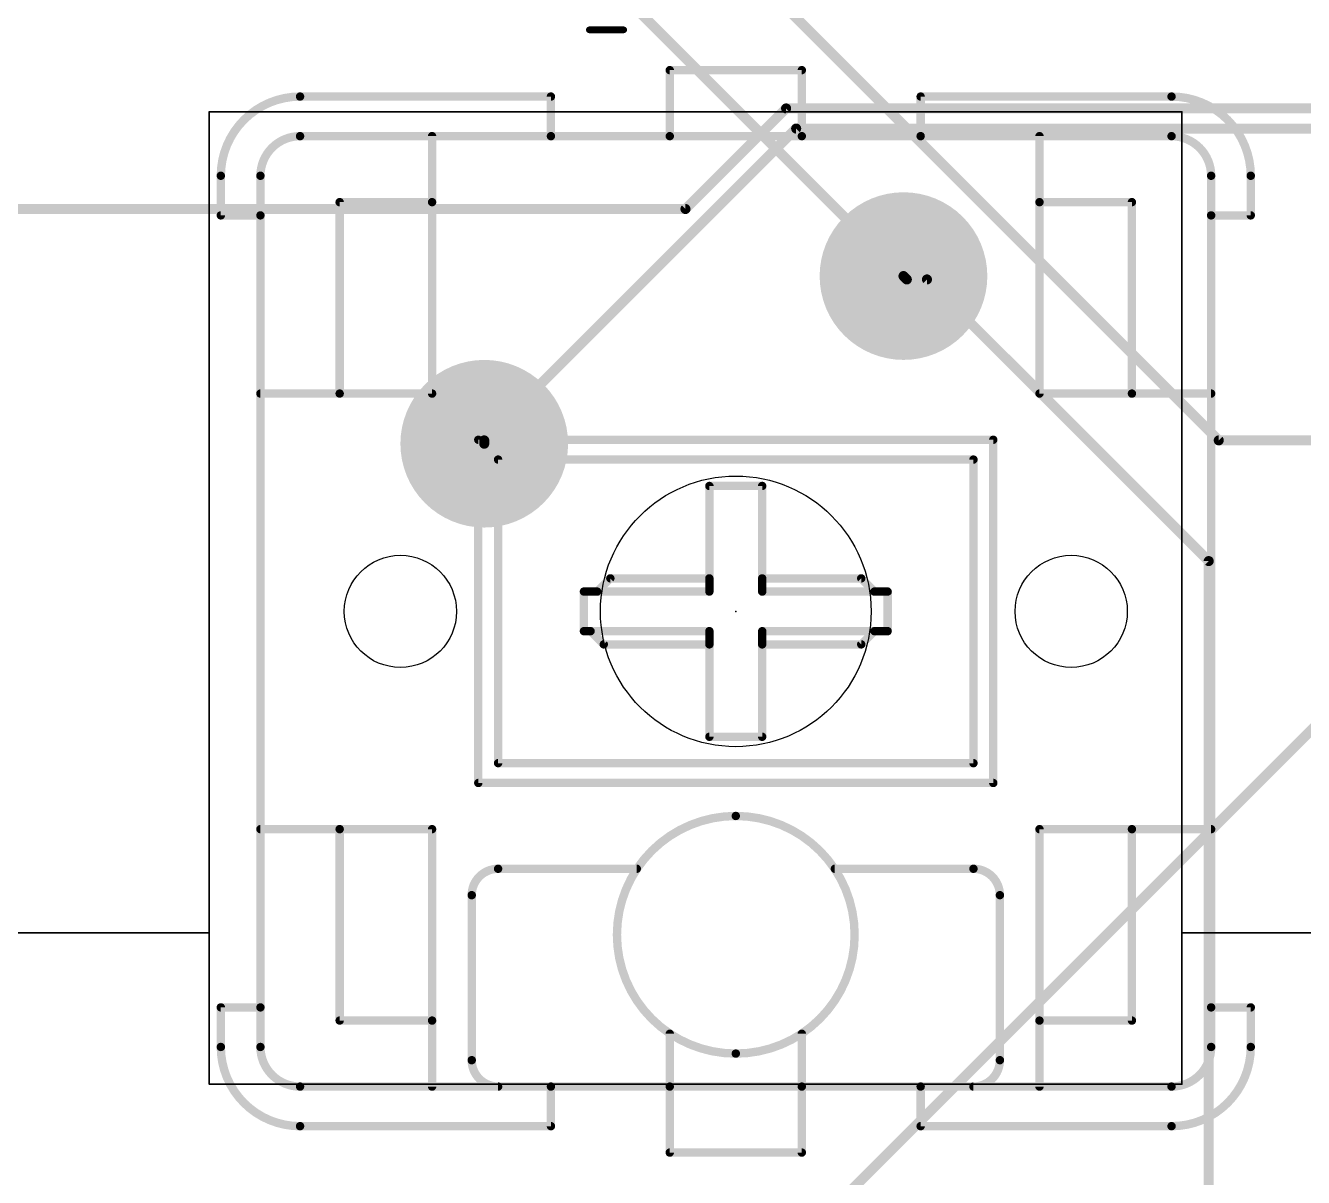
# Model space of a CAD drawing. Extents: x 8 to 150, y -13 to 106.
# Drawn here: x 31.15 to 50.51, y 40.95 to 58.41 of the extents above; entities that cross this region are included whole.
import ezdxf

# ---------------------------------------------------------------- set-up
doc = ezdxf.new("R2010")
doc.units = 0
for name, color, linetype in [('1', 22, 'CONTINUOUS'), ('16', 175, 'CONTINUOUS'), ('17', 82, 'CONTINUOUS'), ('20', 30, 'CONTINUOUS'), ('21', 253, 'CONTINUOUS'), ('23', 7, 'CONTINUOUS'), ('25', 253, 'CONTINUOUS'), ('49', 253, 'CONTINUOUS'), ('51', 253, 'CONTINUOUS')]:
    doc.layers.add(name, color=color, linetype=linetype)

# ---------------------------------------------------------------- blocks, each defined once
blk = doc.blocks.new('ROUNDP')
at = {"const_width": 0.5}
blk.add_lwpolyline([(0, -0.25, 1), (0, 0.25, 1), (0, -0.25)], format="xyb", dxfattribs=at)

msp = doc.modelspace()

# ---------------------------------------------------------------- linework, layer by layer
at = {"layer": '1', "const_width": 0.1524}
for points in [[(44.45, 54.61), (25.4508, 73.6092)], [(49.2252, 52.1208), (33.528, 67.818)], [(44.5008, 54.5592), (44.45, 54.61)], [(44.8056, 54.5592), (44.5008, 54.5592)], [(49.0728, 50.292), (44.8056, 54.5592)], [(57.15, 52.1208), (49.2252, 52.1208)], [(49.0728, 34.29), (49.0728, 50.292)]]:
    msp.add_lwpolyline(points, dxfattribs=at)
at = {"layer": '1', "const_width": 0.0762}
for points in [[(44.4769, 54.6369, 1), (44.4231, 54.5831)], [(44.4231, 54.5831, 1), (44.4769, 54.6369)], [(44.5008, 54.5973, 1), (44.5008, 54.5211)], [(44.4739, 54.5323, 1), (44.5277, 54.5861)], [(44.8325, 54.5861, 1), (44.7787, 54.5323)], [(44.8056, 54.5211, 1), (44.8056, 54.5973)], [(49.2252, 52.1589, 1), (49.2252, 52.0827)], [(49.1983, 52.0939, 1), (49.2521, 52.1477)], [(49.1109, 50.292, 1), (49.0347, 50.292)], [(49.0459, 50.2651, 1), (49.0997, 50.3189)]]:
    msp.add_lwpolyline(points, format="xyb", dxfattribs=at)
at = {"layer": '16', "const_width": 0.1524}
for points in [[(42.672, 57.15), (41.148, 55.626)], [(80.01, 57.15), (42.672, 57.15)], [(38.1, 52.1208), (42.8244, 56.8452)], [(42.8244, 56.8452), (79.4004, 56.8452)], [(35.6616, 32.766), (59.1312, 56.2356)], [(41.148, 55.626), (24.6888, 55.626)], [(38.1, 52.1208), (38.1, 52.07)]]:
    msp.add_lwpolyline(points, dxfattribs=at)
at = {"layer": '16', "const_width": 0.0762}
for points in [[(42.672, 57.1881, 1), (42.672, 57.1119)], [(42.6989, 57.1231, 1), (42.6451, 57.1769)], [(42.8244, 56.8833, 1), (42.8244, 56.8071)], [(42.8513, 56.8183, 1), (42.7975, 56.8721)], [(41.1211, 55.6529, 1), (41.1749, 55.5991)], [(41.148, 55.5879, 1), (41.148, 55.6641)], [(38.1381, 52.1208, 1), (38.0619, 52.1208)], [(38.0619, 52.07, 1), (38.1381, 52.07)], [(38.0731, 52.1477, 1), (38.1269, 52.0939)]]:
    msp.add_lwpolyline(points, format="xyb", dxfattribs=at)
at = {"layer": '20'}
for centre, radius in [((41.91, 49.53), 2.05), ((36.83, 49.53), 0.85), ((46.99, 49.53), 0.85)]:
    msp.add_circle(centre, radius, dxfattribs=at)
at = {"layer": '21'}
for points, const_width in [([(40.91, 57.7618, 1), (40.91, 57.6983)], 0.0635), ([(40.9418, 57.73, 1), (40.8783, 57.73)], 0.0635), ([(42.9418, 57.73, 1), (42.8783, 57.73)], 0.0635), ([(42.91, 57.6983, 1), (42.91, 57.7618)], 0.0635), ([(35.31, 57.33, 0.4142), (34.11, 56.13)], 0.127), ([(35.31, 57.3618, 1), (35.31, 57.2983)], 0.0635), ([(35.31, 57.2983, 1), (35.31, 57.3618)], 0.0635), ([(39.1418, 57.33, 1), (39.0782, 57.33)], 0.0635), ([(39.11, 57.2983, 1), (39.11, 57.3618)], 0.0635), ([(44.7418, 57.33, 1), (44.6782, 57.33)], 0.0635), ([(44.71, 57.3618, 1), (44.71, 57.2983)], 0.0635), ([(48.51, 57.3618, 1), (48.51, 57.2983)], 0.0635), ([(49.71, 56.13, 0.4142), (48.51, 57.33)], 0.127), ([(48.51, 57.2983, 1), (48.51, 57.3618)], 0.0635), ([(35.31, 56.73, 0.4142), (34.71, 56.13)], 0.127), ([(35.31, 56.7618, 1), (35.31, 56.6983)], 0.0635), ([(35.31, 56.6983, 1), (35.31, 56.7618)], 0.0635), ([(39.0782, 56.73, 1), (39.1418, 56.73)], 0.0635), ([(39.11, 56.7618, 1), (39.11, 56.6983)], 0.0635), ([(39.11, 56.6983, 1), (39.11, 56.7618)], 0.0635), ([(40.91, 56.7618, 1), (40.91, 56.6983)], 0.0635), ([(40.8783, 56.73, 1), (40.9418, 56.73)], 0.0635), ([(40.91, 56.6983, 1), (40.91, 56.7618)], 0.0635), ([(42.91, 56.7618, 1), (42.91, 56.6983)], 0.0635), ([(42.8783, 56.73, 1), (42.9418, 56.73)], 0.0635), ([(42.91, 56.6983, 1), (42.91, 56.7618)], 0.0635), ([(44.6782, 56.73, 1), (44.7418, 56.73)], 0.0635), ([(44.71, 56.7618, 1), (44.71, 56.6983)], 0.0635), ([(44.71, 56.6983, 1), (44.71, 56.7618)], 0.0635), ([(48.51, 56.7618, 1), (48.51, 56.6983)], 0.0635), ([(49.11, 56.13, 0.4142), (48.51, 56.73)], 0.127), ([(48.51, 56.6983, 1), (48.51, 56.7618)], 0.0635), ([(34.1418, 56.13, 1), (34.0782, 56.13)], 0.0635), ([(34.0782, 56.13, 1), (34.1418, 56.13)], 0.0635), ([(34.7418, 56.13, 1), (34.6782, 56.13)], 0.0635), ([(34.6782, 56.13, 1), (34.7418, 56.13)], 0.0635), ([(49.1418, 56.13, 1), (49.0782, 56.13)], 0.0635), ([(49.0782, 56.13, 1), (49.1418, 56.13)], 0.0635), ([(49.7418, 56.13, 1), (49.6782, 56.13)], 0.0635), ([(49.6782, 56.13, 1), (49.7418, 56.13)], 0.0635), ([(34.11, 55.5618, 1), (34.11, 55.4982)], 0.0635), ([(34.0782, 55.53, 1), (34.1418, 55.53)], 0.0635), ([(34.7418, 55.53, 1), (34.6782, 55.53)], 0.0635), ([(34.6782, 55.53, 1), (34.7418, 55.53)], 0.0635), ([(34.71, 55.4982, 1), (34.71, 55.5618)], 0.0635), ([(49.1418, 55.53, 1), (49.0782, 55.53)], 0.0635), ([(49.11, 55.5618, 1), (49.11, 55.4982)], 0.0635), ([(49.0782, 55.53, 1), (49.1418, 55.53)], 0.0635), ([(49.6782, 55.53, 1), (49.7418, 55.53)], 0.0635), ([(49.71, 55.4982, 1), (49.71, 55.5618)], 0.0635), ([(34.1418, 43.53, 1), (34.0782, 43.53)], 0.0635), ([(34.11, 43.5618, 1), (34.11, 43.4982)], 0.0635), ([(34.7418, 43.53, 1), (34.6782, 43.53)], 0.0635), ([(34.6782, 43.53, 1), (34.7418, 43.53)], 0.0635), ([(34.71, 43.4982, 1), (34.71, 43.5618)], 0.0635), ([(49.1418, 43.53, 1), (49.0782, 43.53)], 0.0635), ([(49.11, 43.5618, 1), (49.11, 43.4982)], 0.0635), ([(49.0782, 43.53, 1), (49.1418, 43.53)], 0.0635), ([(49.7418, 43.53, 1), (49.6782, 43.53)], 0.0635), ([(49.71, 43.4982, 1), (49.71, 43.5618)], 0.0635), ([(34.1418, 42.93, 1), (34.0782, 42.93)], 0.0635), ([(34.11, 42.93, 0.4142), (35.31, 41.73)], 0.127), ([(34.7418, 42.93, 1), (34.6782, 42.93)], 0.0635), ([(34.71, 42.93, 0.4142), (35.31, 42.33)], 0.127), ([(48.51, 41.73, 0.4142), (49.71, 42.93)], 0.127), ([(48.51, 42.33, 0.4142), (49.11, 42.93)], 0.127), ([(49.1418, 42.93, 1), (49.0782, 42.93)], 0.0635), ([(49.7418, 42.93, 1), (49.6782, 42.93)], 0.0635), ([(34.0782, 42.93, 1), (34.1418, 42.93)], 0.0635), ([(34.6782, 42.93, 1), (34.7418, 42.93)], 0.0635), ([(49.0782, 42.93, 1), (49.1418, 42.93)], 0.0635), ([(49.6782, 42.93, 1), (49.7418, 42.93)], 0.0635), ([(35.31, 42.3618, 1), (35.31, 42.2983)], 0.0635), ([(35.31, 42.2983, 1), (35.31, 42.3618)], 0.0635), ([(39.1418, 42.33, 1), (39.0782, 42.33)], 0.0635), ([(39.11, 42.3618, 1), (39.11, 42.2983)], 0.0635), ([(39.11, 42.2983, 1), (39.11, 42.3618)], 0.0635), ([(40.91, 42.3618, 1), (40.91, 42.2983)], 0.0635), ([(40.9418, 42.33, 1), (40.8783, 42.33)], 0.0635), ([(40.91, 42.2983, 1), (40.91, 42.3618)], 0.0635), ([(42.91, 42.3618, 1), (42.91, 42.2983)], 0.0635), ([(42.9418, 42.33, 1), (42.8783, 42.33)], 0.0635), ([(42.91, 42.2983, 1), (42.91, 42.3618)], 0.0635), ([(44.7418, 42.33, 1), (44.6782, 42.33)], 0.0635), ([(44.71, 42.3618, 1), (44.71, 42.2983)], 0.0635), ([(44.71, 42.2983, 1), (44.71, 42.3618)], 0.0635), ([(48.51, 42.3618, 1), (48.51, 42.2983)], 0.0635), ([(48.51, 42.2983, 1), (48.51, 42.3618)], 0.0635), ([(35.31, 41.7618, 1), (35.31, 41.6983)], 0.0635), ([(35.31, 41.6983, 1), (35.31, 41.7618)], 0.0635), ([(39.0782, 41.73, 1), (39.1418, 41.73)], 0.0635), ([(39.11, 41.6983, 1), (39.11, 41.7618)], 0.0635), ([(44.6782, 41.73, 1), (44.7418, 41.73)], 0.0635), ([(44.71, 41.7618, 1), (44.71, 41.6983)], 0.0635), ([(48.51, 41.7618, 1), (48.51, 41.6983)], 0.0635), ([(48.51, 41.6983, 1), (48.51, 41.7618)], 0.0635), ([(40.91, 41.3618, 1), (40.91, 41.2983)], 0.0635), ([(40.8783, 41.33, 1), (40.9418, 41.33)], 0.0635), ([(42.8783, 41.33, 1), (42.9418, 41.33)], 0.0635), ([(42.91, 41.2983, 1), (42.91, 41.3618)], 0.0635)]:
    msp.add_lwpolyline(points, format="xyb", dxfattribs=dict(at, const_width=const_width))
at = {"layer": '21', "const_width": 0.127}
for points in [[(40.91, 57.73), (40.91, 56.73)], [(42.91, 57.73), (40.91, 57.73)], [(42.91, 57.73), (42.91, 56.73)], [(35.31, 57.33), (39.11, 57.33)], [(39.11, 57.33), (39.11, 56.73)], [(44.71, 57.33), (48.51, 57.33)], [(44.71, 57.33), (44.71, 56.73)], [(35.31, 56.73), (39.11, 56.73)], [(39.11, 56.73), (40.91, 56.73)], [(40.91, 56.73), (42.91, 56.73)], [(42.91, 56.73), (44.71, 56.73)], [(44.71, 56.73), (48.51, 56.73)], [(34.11, 55.53), (34.11, 56.13)], [(34.71, 55.53), (34.71, 56.13)], [(49.11, 56.13), (49.11, 55.53)], [(49.71, 56.13), (49.71, 55.53)], [(34.71, 55.53), (34.11, 55.53)], [(34.71, 43.53), (34.71, 55.53)], [(49.11, 55.53), (49.11, 43.53)], [(49.11, 55.53), (49.71, 55.53)], [(34.11, 42.93), (34.11, 43.53)], [(34.71, 43.53), (34.11, 43.53)], [(34.71, 42.93), (34.71, 43.53)], [(49.11, 43.53), (49.11, 42.93)], [(49.11, 43.53), (49.71, 43.53)], [(49.71, 43.53), (49.71, 42.93)], [(39.11, 42.33), (35.31, 42.33)], [(40.91, 42.33), (39.11, 42.33)], [(39.11, 42.33), (39.11, 41.73)], [(42.91, 42.33), (40.91, 42.33)], [(40.91, 42.33), (40.91, 41.33)], [(44.71, 42.33), (42.91, 42.33)], [(42.91, 42.33), (42.91, 41.33)], [(48.51, 42.33), (44.71, 42.33)], [(44.71, 42.33), (44.71, 41.73)], [(39.11, 41.73), (35.31, 41.73)], [(48.51, 41.73), (44.71, 41.73)], [(42.91, 41.33), (40.91, 41.33)]]:
    msp.add_lwpolyline(points, dxfattribs=at)
at = {"layer": '23'}
msp.add_point((41.91, 49.53), dxfattribs=at)
at = {"layer": '25', "const_width": 0.1016}
msp.add_lwpolyline([(39.6922, 58.341), (40.2115, 58.341)], dxfattribs=at)
at = {"layer": '25', "const_width": 0.0508}
for points in [[(39.6922, 58.3664, 1), (39.6922, 58.3156)], [(40.2115, 58.3156, 1), (40.2115, 58.3664)]]:
    msp.add_lwpolyline(points, format="xyb", dxfattribs=at)
at = {"layer": '49', "const_width": 0.0125}
for points in [[(33.9419, 57.0992, 1), (33.9294, 57.0992)], [(33.9357, 57.1055, 1), (33.9357, 57.093)], [(48.6739, 57.0992, 1), (48.6614, 57.0992)], [(48.6677, 57.093, 1), (48.6677, 57.1055)], [(33.9419, 44.6574, 1), (33.9294, 44.6574)], [(33.9294, 44.6574, 1), (33.9419, 44.6574)], [(33.9357, 44.6511, 1), (33.9357, 44.6636)], [(48.6739, 44.6574, 1), (48.6614, 44.6574)], [(48.6614, 44.6574, 1), (48.6739, 44.6574)], [(48.6677, 44.6636, 1), (48.6677, 44.6511)], [(33.9294, 42.3672, 1), (33.9419, 42.3672)], [(33.9357, 42.3735, 1), (33.9357, 42.361)], [(48.6614, 42.3672, 1), (48.6739, 42.3672)], [(48.6677, 42.361, 1), (48.6677, 42.3735)]]:
    msp.add_lwpolyline(points, format="xyb", dxfattribs=at)
at = {"layer": '49', "const_width": 0.025}
for points in [[(48.6677, 57.0992), (33.9357, 57.0992)], [(33.9357, 57.0992), (33.9357, 44.6574)], [(48.6677, 44.6574), (48.6677, 57.0992)], [(33.9357, 44.6574), (30.6337, 44.6574)], [(33.9357, 44.6574), (33.9357, 42.3672)], [(48.6677, 42.3672), (48.6677, 44.6574)], [(53.1, 44.6574), (48.6677, 44.6574)], [(48.6677, 42.3672), (33.9357, 42.3672)]]:
    msp.add_lwpolyline(points, dxfattribs=at)
at = {"layer": '51'}
for points, const_width in [([(37.3418, 56.73, 1), (37.2782, 56.73)], 0.0635), ([(46.5418, 56.73, 1), (46.4783, 56.73)], 0.0635), ([(35.91, 55.7618, 1), (35.91, 55.6983)], 0.0635), ([(35.9418, 55.73, 1), (35.8783, 55.73)], 0.0635), ([(37.3418, 55.73, 1), (37.2782, 55.73)], 0.0635), ([(37.2782, 55.73, 1), (37.3418, 55.73)], 0.0635), ([(37.31, 55.6983, 1), (37.31, 55.7618)], 0.0635), ([(46.51, 55.7618, 1), (46.51, 55.6983)], 0.0635), ([(46.5418, 55.73, 1), (46.4783, 55.73)], 0.0635), ([(46.4783, 55.73, 1), (46.5418, 55.73)], 0.0635), ([(47.9418, 55.73, 1), (47.8783, 55.73)], 0.0635), ([(47.91, 55.6983, 1), (47.91, 55.7618)], 0.0635), ([(34.71, 52.8618, 1), (34.71, 52.7983)], 0.0635), ([(35.91, 52.8618, 1), (35.91, 52.7983)], 0.0635), ([(35.8783, 52.83, 1), (35.9418, 52.83)], 0.0635), ([(35.91, 52.7983, 1), (35.91, 52.8618)], 0.0635), ([(37.2782, 52.83, 1), (37.3418, 52.83)], 0.0635), ([(37.31, 52.7983, 1), (37.31, 52.8618)], 0.0635), ([(46.51, 52.8618, 1), (46.51, 52.7983)], 0.0635), ([(46.4783, 52.83, 1), (46.5418, 52.83)], 0.0635), ([(47.91, 52.8618, 1), (47.91, 52.7983)], 0.0635), ([(47.8783, 52.83, 1), (47.9418, 52.83)], 0.0635), ([(47.91, 52.7983, 1), (47.91, 52.8618)], 0.0635), ([(49.11, 52.7983, 1), (49.11, 52.8618)], 0.0635), ([(38.01, 52.1618, 1), (38.01, 52.0983)], 0.0635), ([(38.0418, 52.13, 1), (37.9783, 52.13)], 0.0635), ([(45.8418, 52.13, 1), (45.7782, 52.13)], 0.0635), ([(45.81, 52.0983, 1), (45.81, 52.1618)], 0.0635), ([(38.3418, 51.83, 1), (38.2782, 51.83)], 0.0635), ([(38.31, 51.8618, 1), (38.31, 51.7983)], 0.0635), ([(45.5418, 51.83, 1), (45.4783, 51.83)], 0.0635), ([(45.51, 51.7983, 1), (45.51, 51.8618)], 0.0635), ([(41.51, 51.4618, 1), (41.51, 51.3982)], 0.0635), ([(41.5418, 51.43, 1), (41.4783, 51.43)], 0.0635), ([(42.3418, 51.43, 1), (42.2782, 51.43)], 0.0635), ([(42.31, 51.3982, 1), (42.31, 51.4618)], 0.0635), ([(40.01, 50.0618, 1), (40.01, 49.9982)], 0.0635), ([(40.0325, 50.0075, 1), (39.9875, 50.0525)], 0.0635), ([(41.5418, 50.03, 1), (41.4783, 50.03)], 0.0635), ([(41.4783, 50.03, 1), (41.5418, 50.03)], 0.0635), ([(41.51, 49.9982, 1), (41.51, 50.0618)], 0.0635), ([(42.3418, 50.03, 1), (42.2782, 50.03)], 0.0635), ([(42.31, 50.0618, 1), (42.31, 49.9982)], 0.0635), ([(42.2782, 50.03, 1), (42.3418, 50.03)], 0.0635), ([(43.8325, 50.0525, 1), (43.7875, 50.0075)], 0.0635), ([(43.81, 49.9982, 1), (43.81, 50.0618)], 0.0635), ([(39.6418, 49.83, 1), (39.5782, 49.83)], 0.0635), ([(39.61, 49.8618, 1), (39.61, 49.7983)], 0.0635), ([(39.7875, 49.8525, 1), (39.8325, 49.8075)], 0.0635), ([(39.81, 49.8618, 1), (39.81, 49.7983)], 0.0635), ([(39.81, 49.7983, 1), (39.81, 49.8618)], 0.0635), ([(41.4783, 49.83, 1), (41.5418, 49.83)], 0.0635), ([(41.51, 49.7983, 1), (41.51, 49.8618)], 0.0635), ([(42.2782, 49.83, 1), (42.3418, 49.83)], 0.0635), ([(42.31, 49.8618, 1), (42.31, 49.7983)], 0.0635), ([(44.01, 49.8618, 1), (44.01, 49.7983)], 0.0635), ([(43.9875, 49.8075, 1), (44.0325, 49.8525)], 0.0635), ([(44.01, 49.7983, 1), (44.01, 49.8618)], 0.0635), ([(44.2418, 49.83, 1), (44.1782, 49.83)], 0.0635), ([(44.21, 49.7983, 1), (44.21, 49.8618)], 0.0635), ([(39.5782, 49.23, 1), (39.6418, 49.23)], 0.0635), ([(39.61, 49.2618, 1), (39.61, 49.1983)], 0.0635), ([(39.7325, 49.2525, 1), (39.6875, 49.2075)], 0.0635), ([(39.71, 49.2618, 1), (39.71, 49.1983)], 0.0635), ([(39.71, 49.1983, 1), (39.71, 49.2618)], 0.0635), ([(41.5418, 49.23, 1), (41.4783, 49.23)], 0.0635), ([(41.51, 49.1983, 1), (41.51, 49.2618)], 0.0635), ([(42.3418, 49.23, 1), (42.2782, 49.23)], 0.0635), ([(42.31, 49.2618, 1), (42.31, 49.1983)], 0.0635), ([(44.01, 49.2618, 1), (44.01, 49.1983)], 0.0635), ([(44.0325, 49.2075, 1), (43.9875, 49.2525)], 0.0635), ([(44.01, 49.1983, 1), (44.01, 49.2618)], 0.0635), ([(44.1782, 49.23, 1), (44.2418, 49.23)], 0.0635), ([(44.21, 49.1983, 1), (44.21, 49.2618)], 0.0635), ([(39.91, 49.0618, 1), (39.91, 48.9982)], 0.0635), ([(39.8875, 49.0075, 1), (39.9325, 49.0525)], 0.0635), ([(41.5418, 49.03, 1), (41.4783, 49.03)], 0.0635), ([(41.4783, 49.03, 1), (41.5418, 49.03)], 0.0635), ([(41.51, 48.9982, 1), (41.51, 49.0618)], 0.0635), ([(42.3418, 49.03, 1), (42.2782, 49.03)], 0.0635), ([(42.31, 49.0618, 1), (42.31, 48.9982)], 0.0635), ([(42.2782, 49.03, 1), (42.3418, 49.03)], 0.0635), ([(43.7875, 49.0525, 1), (43.8325, 49.0075)], 0.0635), ([(43.81, 48.9982, 1), (43.81, 49.0618)], 0.0635), ([(41.51, 47.6618, 1), (41.51, 47.5983)], 0.0635), ([(41.4783, 47.63, 1), (41.5418, 47.63)], 0.0635), ([(42.2782, 47.63, 1), (42.3418, 47.63)], 0.0635), ([(42.31, 47.5983, 1), (42.31, 47.6618)], 0.0635), ([(38.2782, 47.23, 1), (38.3418, 47.23)], 0.0635), ([(38.31, 47.2618, 1), (38.31, 47.1983)], 0.0635), ([(45.4783, 47.23, 1), (45.5418, 47.23)], 0.0635), ([(45.51, 47.1983, 1), (45.51, 47.2618)], 0.0635), ([(38.01, 46.9618, 1), (38.01, 46.8982)], 0.0635), ([(37.9783, 46.93, 1), (38.0418, 46.93)], 0.0635), ([(45.7782, 46.93, 1), (45.8418, 46.93)], 0.0635), ([(45.81, 46.8982, 1), (45.81, 46.9618)], 0.0635), ([(41.91, 46.43, 1), (41.91, 42.83)], 0.127), ([(41.91, 46.4618, 1), (41.91, 46.3982)], 0.0635), ([(41.91, 42.83, 1), (41.91, 46.43)], 0.127), ([(41.91, 46.3982, 1), (41.91, 46.4618)], 0.0635), ([(34.71, 46.2618, 1), (34.71, 46.1983)], 0.0635), ([(35.91, 46.2618, 1), (35.91, 46.1983)], 0.0635), ([(35.9418, 46.23, 1), (35.8783, 46.23)], 0.0635), ([(35.91, 46.1983, 1), (35.91, 46.2618)], 0.0635), ([(37.3418, 46.23, 1), (37.2782, 46.23)], 0.0635), ([(37.31, 46.1983, 1), (37.31, 46.2618)], 0.0635), ([(46.51, 46.2618, 1), (46.51, 46.1983)], 0.0635), ([(46.5418, 46.23, 1), (46.4783, 46.23)], 0.0635), ([(47.91, 46.2618, 1), (47.91, 46.1983)], 0.0635), ([(47.9418, 46.23, 1), (47.8783, 46.23)], 0.0635), ([(47.91, 46.1983, 1), (47.91, 46.2618)], 0.0635), ([(49.11, 46.1983, 1), (49.11, 46.2618)], 0.0635), ([(38.31, 45.63, 0.4142), (37.91, 45.23)], 0.127), ([(38.31, 45.6618, 1), (38.31, 45.5983)], 0.0635), ([(38.31, 45.5983, 1), (38.31, 45.6618)], 0.0635), ([(40.41, 45.5983, 1), (40.41, 45.6618)], 0.0635), ([(43.41, 45.6618, 1), (43.41, 45.5983)], 0.0635), ([(45.51, 45.6618, 1), (45.51, 45.5983)], 0.0635), ([(45.91, 45.23, 0.4142), (45.51, 45.63)], 0.127), ([(45.51, 45.5983, 1), (45.51, 45.6618)], 0.0635), ([(37.9418, 45.23, 1), (37.8783, 45.23)], 0.0635), ([(45.9418, 45.23, 1), (45.8783, 45.23)], 0.0635), ([(37.8783, 45.23, 1), (37.9418, 45.23)], 0.0635), ([(45.8783, 45.23, 1), (45.9418, 45.23)], 0.0635), ([(35.91, 43.3618, 1), (35.91, 43.2983)], 0.0635), ([(35.8783, 43.33, 1), (35.9418, 43.33)], 0.0635), ([(37.3418, 43.33, 1), (37.2782, 43.33)], 0.0635), ([(37.2782, 43.33, 1), (37.3418, 43.33)], 0.0635), ([(37.31, 43.2983, 1), (37.31, 43.3618)], 0.0635), ([(46.51, 43.3618, 1), (46.51, 43.2983)], 0.0635), ([(46.5418, 43.33, 1), (46.4783, 43.33)], 0.0635), ([(46.4783, 43.33, 1), (46.5418, 43.33)], 0.0635), ([(47.8783, 43.33, 1), (47.9418, 43.33)], 0.0635), ([(47.91, 43.2983, 1), (47.91, 43.3618)], 0.0635), ([(40.9418, 43.13, 1), (40.8783, 43.13)], 0.0635), ([(42.9418, 43.13, 1), (42.8783, 43.13)], 0.0635), ([(37.91, 42.73, 0.4142), (38.31, 42.33)], 0.127), ([(37.9418, 42.73, 1), (37.8783, 42.73)], 0.0635), ([(41.91, 42.8618, 1), (41.91, 42.7983)], 0.0635), ([(41.91, 42.7983, 1), (41.91, 42.8618)], 0.0635), ([(45.51, 42.33, 0.4142), (45.91, 42.73)], 0.127), ([(45.9418, 42.73, 1), (45.8783, 42.73)], 0.0635), ([(37.8783, 42.73, 1), (37.9418, 42.73)], 0.0635), ([(45.8783, 42.73, 1), (45.9418, 42.73)], 0.0635), ([(38.31, 42.2983, 1), (38.31, 42.3618)], 0.0635), ([(45.51, 42.3618, 1), (45.51, 42.2983)], 0.0635), ([(37.2782, 42.33, 1), (37.3418, 42.33)], 0.0635), ([(40.8783, 42.33, 1), (40.9418, 42.33)], 0.0635), ([(42.8783, 42.33, 1), (42.9418, 42.33)], 0.0635), ([(46.4783, 42.33, 1), (46.5418, 42.33)], 0.0635)]:
    msp.add_lwpolyline(points, format="xyb", dxfattribs=dict(at, const_width=const_width))
at = {"layer": '51', "const_width": 0.127}
for points in [[(37.31, 55.73), (37.31, 56.73)], [(46.51, 55.73), (46.51, 56.73)], [(35.91, 52.83), (35.91, 55.73)], [(35.91, 55.73), (37.31, 55.73)], [(37.31, 52.83), (37.31, 55.73)], [(46.51, 52.83), (46.51, 55.73)], [(46.51, 55.73), (47.91, 55.73)], [(47.91, 52.83), (47.91, 55.73)], [(34.71, 52.83), (35.91, 52.83)], [(35.91, 52.83), (37.31, 52.83)], [(46.51, 52.83), (47.91, 52.83)], [(47.91, 52.83), (49.11, 52.83)], [(38.01, 52.13), (45.81, 52.13)], [(38.01, 46.93), (38.01, 52.13)], [(45.81, 52.13), (45.81, 46.93)], [(38.31, 47.23), (38.31, 51.83)], [(38.31, 51.83), (45.51, 51.83)], [(45.51, 51.83), (45.51, 47.23)], [(41.51, 50.03), (41.51, 51.43)], [(41.51, 51.43), (42.31, 51.43)], [(42.31, 51.43), (42.31, 50.03)], [(39.81, 49.83), (40.01, 50.03)], [(40.01, 50.03), (41.51, 50.03)], [(41.51, 49.83), (41.51, 50.03)], [(42.31, 50.03), (42.31, 49.83)], [(42.31, 50.03), (43.81, 50.03)], [(44.01, 49.83), (43.81, 50.03)], [(39.61, 49.23), (39.61, 49.83)], [(39.61, 49.83), (39.81, 49.83)], [(39.81, 49.83), (41.51, 49.83)], [(42.31, 49.83), (44.01, 49.83)], [(44.01, 49.83), (44.21, 49.83)], [(44.21, 49.83), (44.21, 49.23)], [(39.61, 49.23), (39.71, 49.23)], [(41.51, 49.23), (39.71, 49.23)], [(39.71, 49.23), (39.91, 49.03)], [(41.51, 49.03), (41.51, 49.23)], [(44.01, 49.23), (42.31, 49.23)], [(42.31, 49.23), (42.31, 49.03)], [(43.81, 49.03), (44.01, 49.23)], [(44.21, 49.23), (44.01, 49.23)], [(39.91, 49.03), (41.51, 49.03)], [(41.51, 47.63), (41.51, 49.03)], [(42.31, 49.03), (42.31, 47.63)], [(42.31, 49.03), (43.81, 49.03)], [(42.31, 47.63), (41.51, 47.63)], [(45.51, 47.23), (38.31, 47.23)], [(45.81, 46.93), (38.01, 46.93)], [(34.71, 46.23), (35.91, 46.23)], [(35.91, 46.23), (37.31, 46.23)], [(35.91, 43.33), (35.91, 46.23)], [(37.31, 43.33), (37.31, 46.23)], [(46.51, 46.23), (47.91, 46.23)], [(46.51, 43.33), (46.51, 46.23)], [(47.91, 46.23), (49.11, 46.23)], [(47.91, 43.33), (47.91, 46.23)], [(40.41, 45.63), (38.31, 45.63)], [(45.51, 45.63), (43.41, 45.63)], [(37.91, 45.23), (37.91, 42.73)], [(45.91, 45.23), (45.91, 42.73)], [(35.91, 43.33), (37.31, 43.33)], [(37.31, 42.33), (37.31, 43.33)], [(46.51, 42.33), (46.51, 43.33)], [(46.51, 43.33), (47.91, 43.33)], [(40.91, 42.33), (40.91, 43.13)], [(42.91, 43.13), (42.91, 42.33)]]:
    msp.add_lwpolyline(points, dxfattribs=at)

# ---------------------------------------------------------------- block references
at = {"layer": '17', "xscale": 2.54, "yscale": 2.54}
for p in [(44.45, 54.61), (44.45, 54.61), (38.1, 52.07), (38.1, 52.07)]:
    msp.add_blockref('ROUNDP', p, dxfattribs=at)

doc.saveas('drawing.dxf')
